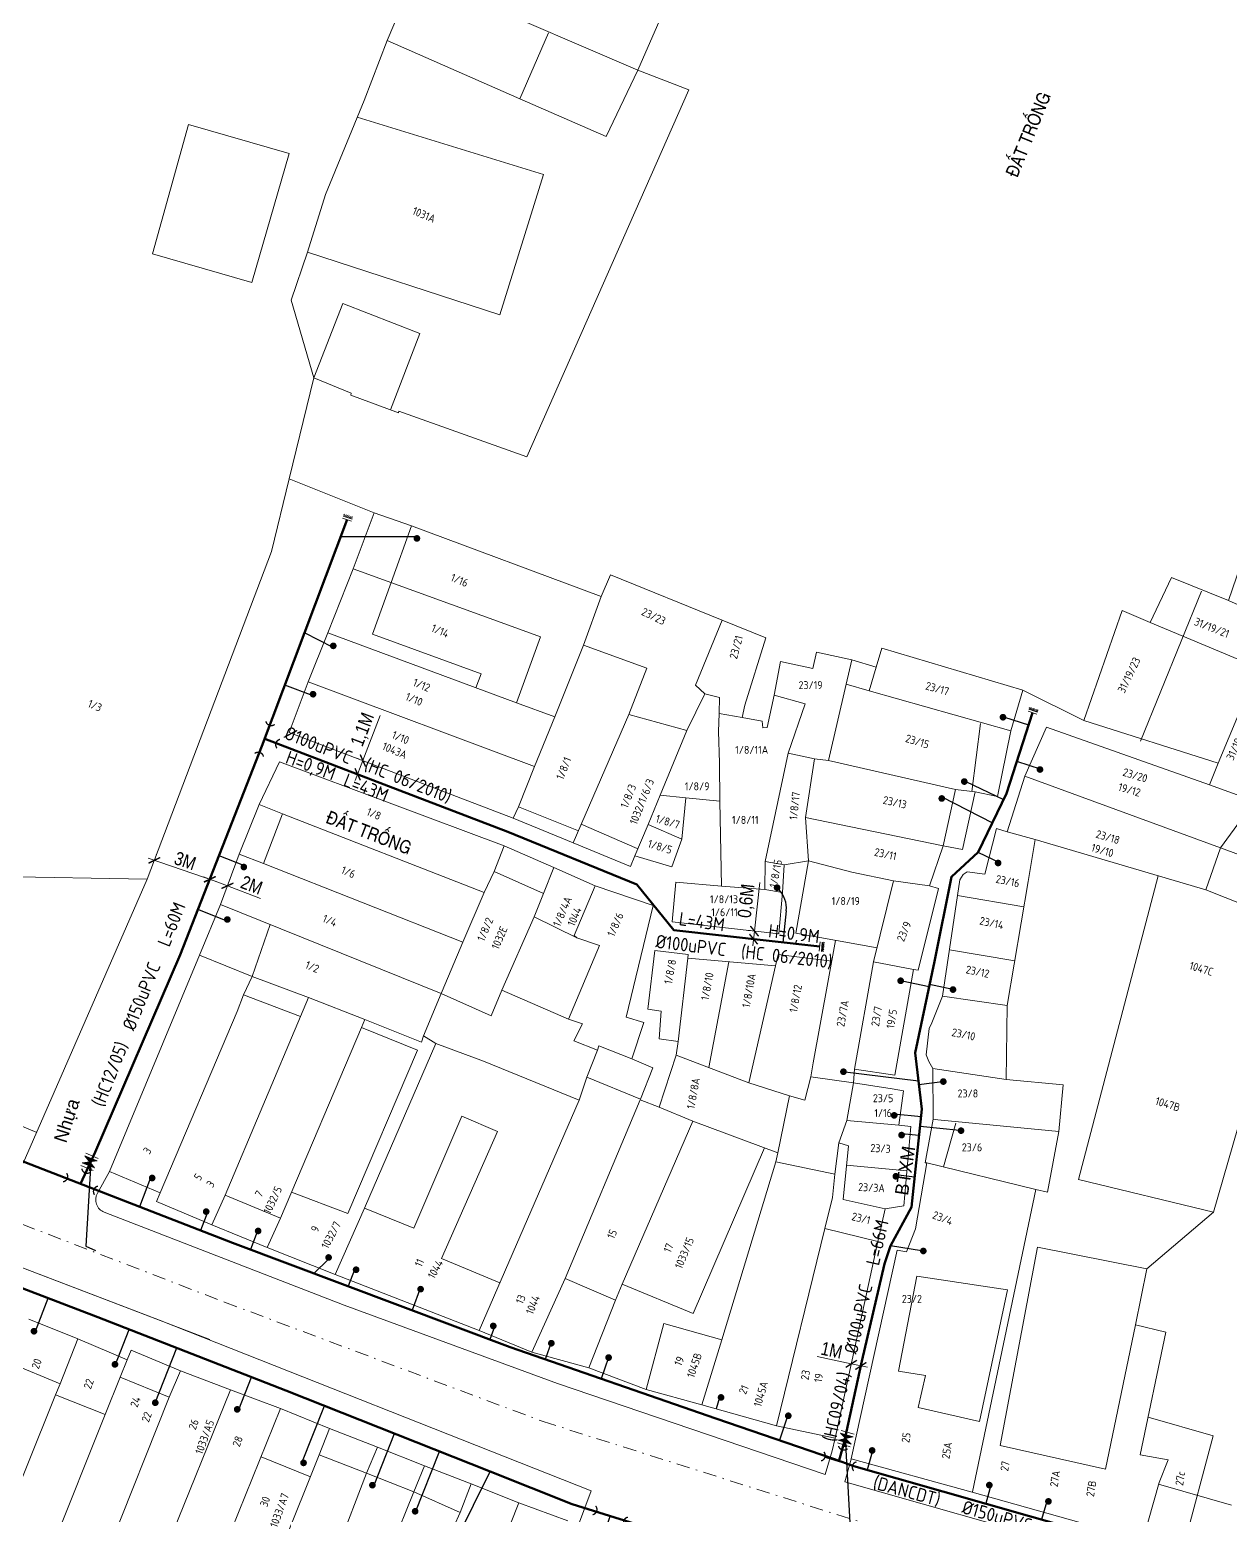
# Model space of a CAD drawing. Header units: inches. Extents: x 595615 to 1194060, y 1190840 to 2385448.
# Drawn here: x 596740 to 596830, y 1192284.4 to 1192395.8 of the extents above; entities that cross this region are included whole.
import ezdxf
from ezdxf.enums import TextEntityAlignment as Align

# ---------------------------------------------------------------- set-up
doc = ezdxf.new("R2010")
doc.units = ezdxf.units.IN
doc.header["$MEASUREMENT"] = 0
doc.linetypes.add('CENTER2', pattern=[1.125, 0.75, -0.125, 0.125, -0.125])
doc.linetypes.add('DASHDOTX2', pattern=[2, 1, -0.5, 0, -0.5])
doc.layers.get('Defpoints').update_dxf_attribs({"color": 1})
for name, color, linetype, lineweight in [('Chitiet', 4, 'Continuous', 9), ('DN 100 uPVC', 4, 'Continuous', 50), ('DN 150 uPVC', 4, 'Continuous', 50), ('DN 25 PE', 40, 'Continuous', 30), ('DOSAU', 2, 'Continuous', 20), ('DUONG CACH LE', 112, 'Continuous', 5), ('NAM-CDAI', 220, 'Continuous', 25), ('Nen tim duong', 9, 'CENTER2', 0), ('Nen_HTHANH-TP', 9, 'Continuous', 0), ('Nen_SN-HTHANH-TP_new', 7, 'Continuous', 0), ('Nen_SN_HTHANH_old', 9, 'Continuous', 0), ('Te', 4, 'Continuous', 15), ('TEXT PIPE', 3, 'Continuous', 25), ('Text_DiaDanh', 9, 'Continuous', 0), ('Text_GiaoThong', 142, 'Continuous', 0), ('TLK 15', 220, 'Continuous', 20), ('VAN', 7, 'Continuous', 20)]:
    doc.layers.add(name, color=color, linetype=linetype, lineweight=lineweight)
doc.layers.add('ki hieu van', color=170, linetype='Continuous')
doc.styles.add('Dia Danh', font='VHELVCN_0.TTF', dxfattribs={"height": 1})
doc.styles.add('Giao Thong', font='VAPTIMN_0.TTF', dxfattribs={"height": 1})
doc.styles.add('Sonha_QTB', font='isocp.shx', dxfattribs={"height": 0.6, "bigfont": 'bigfont.shx'})
doc.styles.add('text', font='isocp2.shx')
doc.styles.add('VNI-HC', font='VHELVCN_0.TTF')
doc.dimstyles.new('DUONG KICH THUOC', dxfattribs={"dimtxt": 1, "dimasz": 0.7, "dimexe": 0.5, "dimexo": 0.3, "dimgap": 0.2, "dimtad": 1, "dimzin": 0, "dimdsep": 46, "dimtxsty": 'VNI-HC', "dimblk": 'ARCHTICK', "dimcen": 0.09, "dimdle": 0.5, "dimclrd": 256, "dimclre": 256, "dimclrt": 256, "dimadec": 0, "dimazin": 0, "dimtfac": 1, "dimtofl": 0, "dimtmove": 0, "dimatfit": 3, "dimfxl": 1, "dimtolj": 1, "dimtzin": 0, "dimlwd": -1, "dimlwe": -1, "dimarcsym": 0})

# ---------------------------------------------------------------- blocks, each defined once
blk = doc.blocks.new('_ArchTick')
at = {"color": 0, "linetype": 'ByBlock', "const_width": 0.15}
blk.add_lwpolyline([(-0.5, -0.5), (0.5, 0.5)], dxfattribs=at)
blk = doc.blocks.new('*D52')
at = {"layer": 'Defpoints', "color": 0}
for p in [(596749.33, 1192333.55), (596749.33, 1192333.55), (596753.49, 1192332.13)]:
    blk.add_point(p, dxfattribs=at)
at = {"layer": 'DUONG CACH LE'}
for p, q in [((596749.43, 1192333.83), (596749.49, 1192334.02)), ((596753.96, 1192331.97), (596748.86, 1192333.71)), ((596753.59, 1192332.42), (596753.65, 1192332.61))]:
    blk.add_line(p, q, dxfattribs=at)
at = {"layer": 'DUONG CACH LE', "xscale": 0.7, "yscale": 0.7, "zscale": 0.7}
for p, rotation in [((596749.33, 1192333.55), 161.1807422169214), ((596753.49, 1192332.13), 341.1807422169215)]:
    blk.add_blockref('_ArchTick', p, dxfattribs=dict(at, rotation=rotation))
at = {"layer": 'DUONG CACH LE', "insert": (596751.64, 1192333.51), "char_height": 1, "attachment_point": 5, "rotation": 341.1807, "style": 'VNI-HC'}
blk.add_mtext('\\A1;3M', dxfattribs=at)
blk = doc.blocks.new('VAN')
at = {"layer": 'VAN'}
h = blk.add_hatch(color=256, dxfattribs=at)
h.paths.add_polyline_path([(0.21, -0.5), (0.49, 0), (0.21, 0.5)])
h.paths.add_polyline_path([(0.77, 0.5), (0.49, 0), (0.77, -0.5)])
at = {"layer": 'VAN', "ltscale": 100}
for p, q in [((0, 0.5), (0, -0.5)), ((0.77, -0.5), (0.21, 0.5)), ((0.21, -0.5), (0.77, 0.5)), ((0.21, 0.5), (0.21, -0.5)), ((0.77, 0.5), (0.77, -0.5)), ((0.98, 0.5), (0.98, -0.5))]:
    blk.add_line(p, q, dxfattribs=at)
blk = doc.blocks.new('TE+VAN')
at = {"layer": 'Chitiet', "ltscale": 100, "const_width": 0.1}
for points in [[(-0.35, 1.28, 0.571257), (0.35, 1.28)], [(1.1, 0.35, 0.571257), (1.1, -0.35)], [(0.35, -1.28, 0.571257), (-0.35, -1.28)]]:
    blk.add_lwpolyline(points, format="xyb", dxfattribs=at)
for points in [[(0, -1.08), (0, 1.08)], [(0.9, 0), (0, 0)]]:
    blk.add_lwpolyline(points, dxfattribs=at)
at = {"layer": 'VAN'}
blk.add_blockref('VAN', (1.3, 0), dxfattribs=at)
blk = doc.blocks.new('BIT')
at = {"layer": 'Chitiet', "ltscale": 100}
for p, q in [((0.35, 0), (-0.35, 0)), ((-0.3, -0.16), (-0.35, -0.21)), ((0.35, -0.16), (-0.35, -0.16)), ((-0.18, -0.16), (-0.34, -0.33)), ((-0.06, -0.16), (-0.22, -0.33)), ((0.07, -0.16), (-0.09, -0.33)), ((0.19, -0.16), (0.03, -0.33)), ((0.32, -0.16), (0.15, -0.33)), ((0.35, -0.25), (0.28, -0.33))]:
    blk.add_line(p, q, dxfattribs=at)
blk = doc.blocks.new('*D81')
at = {"layer": 'Defpoints', "color": 0}
for p in [(596753.49, 1192332.13), (596754.81, 1192331.64), (596754.81, 1192331.64)]:
    blk.add_point(p, dxfattribs=at)
at = {"layer": 'DUONG CACH LE'}
for p, q in [((596753.02, 1192332.31), (596754.81, 1192331.64)), ((596753.6, 1192332.41), (596753.67, 1192332.6)), ((596754.92, 1192331.92), (596754.99, 1192332.1)), ((596754.81, 1192331.64), (596757.29, 1192330.7))]:
    blk.add_line(p, q, dxfattribs=at)
at = {"layer": 'DUONG CACH LE', "xscale": 0.7, "yscale": 0.7, "zscale": 0.7}
for p, rotation in [((596753.49, 1192332.13), 159.3567059540239), ((596754.81, 1192331.64), 339.3567059540239)]:
    blk.add_blockref('_ArchTick', p, dxfattribs=dict(at, rotation=rotation))
at = {"layer": 'DUONG CACH LE', "insert": (596756.63, 1192331.7), "char_height": 1, "attachment_point": 5, "rotation": 339.3567, "style": 'VNI-HC'}
blk.add_mtext('\\A1;2M', dxfattribs=at)
blk = doc.blocks.new('TLK 15')
at = {"layer": 'TLK 15', "linetype": 'Continuous', "const_width": 0.25}
blk.add_lwpolyline([(-0.125, 0, 1), (0.125, 0, 1)], format="xyb", close=True, dxfattribs=at)
blk = doc.blocks.new('*D148')
at = {"layer": 'Defpoints', "color": 0}
for p in [(596801.6, 1192295.79), (596801.6, 1192295.79), (596802.32, 1192295.63)]:
    blk.add_point(p, dxfattribs=at)
at = {"layer": 'DUONG CACH LE'}
for p, q in [((596801.6, 1192295.79), (596799.05, 1192296.34)), ((596801.54, 1192295.49), (596801.5, 1192295.3)), ((596802.81, 1192295.53), (596801.6, 1192295.79)), ((596802.26, 1192295.34), (596802.21, 1192295.14))]:
    blk.add_line(p, q, dxfattribs=at)
at = {"layer": 'DUONG CACH LE', "xscale": 0.7, "yscale": 0.7, "zscale": 0.7}
for p, rotation in [((596801.6, 1192295.79), 167.8056484649516), ((596802.32, 1192295.63), 347.8056484649516)]:
    blk.add_blockref('_ArchTick', p, dxfattribs=dict(at, rotation=rotation))
at = {"layer": 'DUONG CACH LE', "insert": (596800.13, 1192296.82), "char_height": 1, "attachment_point": 5, "rotation": 347.8056, "style": 'VNI-HC'}
blk.add_mtext('\\A1;1M', dxfattribs=at)
blk = doc.blocks.new('TE1')
at = {"layer": 'Chitiet', "ltscale": 100, "const_width": 0.1}
for points in [[(-0.35, 1.28, 0.571257), (0.35, 1.28)], [(1.1, 0.35, 0.571257), (1.1, -0.35)], [(0.35, -1.28, 0.571257), (-0.35, -1.28)]]:
    blk.add_lwpolyline(points, format="xyb", dxfattribs=at)
for points in [[(0, -1.08), (0, 1.08)], [(0.9, 0), (0, 0)]]:
    blk.add_lwpolyline(points, dxfattribs=at)
blk = doc.blocks.new('*D167')
at = {"layer": 'Defpoints', "color": 0}
for p in [(596794.27, 1192327.64), (596794.34, 1192328.24), (596794.34, 1192328.24)]:
    blk.add_point(p, dxfattribs=at)
at = {"layer": 'DUONG CACH LE'}
for p, q in [((596794.34, 1192328.24), (596794.75, 1192331.89)), ((596793.97, 1192327.68), (596793.77, 1192327.7)), ((596794.04, 1192328.28), (596793.84, 1192328.3)), ((596794.21, 1192327.15), (596794.34, 1192328.24))]:
    blk.add_line(p, q, dxfattribs=at)
at = {"layer": 'DUONG CACH LE', "xscale": 0.7, "yscale": 0.7, "zscale": 0.7}
for p, rotation in [((596794.34, 1192328.24), 83.56476101342325), ((596794.27, 1192327.64), 263.5647610134232)]:
    blk.add_blockref('_ArchTick', p, dxfattribs=dict(at, rotation=rotation))
at = {"layer": 'DUONG CACH LE', "insert": (596793.79, 1192330.5), "char_height": 1, "attachment_point": 5, "rotation": 83.5648, "style": 'VNI-HC'}
blk.add_mtext('\\A1;0,6M', dxfattribs=at)
blk = doc.blocks.new('*D168')
at = {"layer": 'Defpoints', "color": 0}
for p in [(596764.97, 1192341.03), (596764.97, 1192341.03), (596764.58, 1192340)]:
    blk.add_point(p, dxfattribs=at)
at = {"layer": 'DUONG CACH LE'}
for p, q in [((596764.97, 1192341.03), (596766.27, 1192344.42)), ((596764.4, 1192339.53), (596764.97, 1192341.03)), ((596764.69, 1192341.14), (596764.51, 1192341.21)), ((596764.3, 1192340.1), (596764.11, 1192340.18))]:
    blk.add_line(p, q, dxfattribs=at)
at = {"layer": 'DUONG CACH LE', "xscale": 0.7, "yscale": 0.7, "zscale": 0.7}
for p, rotation in [((596764.97, 1192341.03), 69.08412890290987), ((596764.58, 1192340), 249.0841289029099)]:
    blk.add_blockref('_ArchTick', p, dxfattribs=dict(at, rotation=rotation))
at = {"layer": 'DUONG CACH LE', "insert": (596765, 1192343.34), "char_height": 1, "attachment_point": 5, "rotation": 69.0841, "style": 'VNI-HC'}
blk.add_mtext('\\A1;1,1M', dxfattribs=at)

msp = doc.modelspace()

# ---------------------------------------------------------------- linework, layer by layer
at = {"layer": 'DN 100 uPVC'}
for points in [[(596800.662, 1192288.476), (596801.057, 1192289.911), (596802.399, 1192295.991), (596804.096, 1192303.292), (596804.53, 1192304.637), (596806.107, 1192307.55), (596806.899, 1192314.899), (596806.387, 1192319.121), (596807.846, 1192325.951), (596809.109, 1192332.307), (596811.129, 1192334.158), (596813.233, 1192338.566), (596815.187, 1192344.621)], [(596757.604, 1192342.659), (596775.843, 1192335.698), (596785.513, 1192331.742), (596788.282, 1192328.322), (596799.231, 1192327.08)]]:
    msp.add_lwpolyline(points, dxfattribs=at)
at = {"layer": 'DN 150 uPVC'}
msp.add_lwpolyline([(596743.794, 1192309.279), (596744.889, 1192311.657), (596751.27, 1192326.46), (596757.395, 1192342.101), (596763.778, 1192359.103)], dxfattribs=at)
for points in [[(596685.268, 1192331.966), (596737.006, 1192311.91), (596755.185, 1192304.864), (596776.018, 1192297.04), (596791.429, 1192291.681), (596800.276, 1192288.667), (596801.79, 1192288.119), (596838.255, 1192277.753), (596843.593, 1192275.644), (596884.395, 1192264.704), (596920.502, 1192255.075), (596946.849, 1192247.951, 0.0000461), (596946.849, 1192247.951), (596967.079, 1192242.485), (596986.889, 1192237.133)], [(596700.494, 1192316.307), (596710.356, 1192312.548), (596722.933, 1192307.755, -0.0001494), (596722.933, 1192307.755), (596731.681, 1192304.415), (596745.084, 1192299.298), (596759.193, 1192293.781), (596774.505, 1192287.721), (596780.674, 1192285.279), (596787.784, 1192283.039), (596797.369, 1192280.123), (596805.019, 1192277.797), (596815.823, 1192274.55), (596820.835, 1192272.984), (596824.419, 1192271.903), (596829.876, 1192270.234), (596832.869, 1192269.319), (596835.113, 1192268.723), (596911.595, 1192248.403), (596920.828, 1192245.95), (596922.505, 1192245.439)]]:
    msp.add_lwpolyline(points, format="xyb", dxfattribs=at)
at = {"layer": 'DN 25 PE'}
for p, q in [((596769.021, 1192357.816), (596763.294, 1192357.816)), ((596762.748, 1192349.509), (596760.586, 1192350.602)), ((596761.234, 1192345.883), (596759.113, 1192346.679)), ((596813.102, 1192344.281), (596814.891, 1192343.704)), ((596815.879, 1192340.36), (596814.007, 1192340.964)), ((596810.203, 1192339.456), (596813.017, 1192338.112)), ((596808.388, 1192338.314), (596812.181, 1192336.362)), ((596812.737, 1192333.35), (596811.114, 1192334.125)), ((596756.04, 1192333.171), (596754.183, 1192333.898)), ((596796.178, 1192331.351), (596796.034, 1192331.501)), ((596754.8, 1192328.988), (596752.598, 1192329.851)), ((596796.498, 1192327.39), (596796.729, 1192329.771)), ((596805.429, 1192324.519), (596807.448, 1192324.088)), ((596809.229, 1192323.855), (596807.478, 1192324.229)), ((596801.137, 1192317.696), (596806.643, 1192317.01)), ((596808.628, 1192316.956), (596806.678, 1192316.72)), ((596804.82, 1192314.548), (596806.838, 1192314.33)), ((596805.372, 1192313.069), (596806.687, 1192312.927)), ((596809.707, 1192313.277), (596806.759, 1192313.594)), ((596749.041, 1192309.727), (596748.204, 1192307.57)), ((596804.942, 1192309.978), (596806.352, 1192309.826)), ((596753.341, 1192307.208), (596752.792, 1192305.791)), ((596757.114, 1192305.882), (596756.54, 1192304.355)), ((596806.879, 1192304.255), (596804.53, 1192304.637)), ((596762.396, 1192303.641), (596761.283, 1192302.574)), ((596764.335, 1192302.85), (596763.867, 1192301.603)), ((596740.425, 1192298.235), (596741.372, 1192300.715)), ((596769.297, 1192301.516), (596768.655, 1192299.805)), ((596746.374, 1192295.625), (596747.449, 1192298.373)), ((596774.874, 1192298.631), (596774.492, 1192297.613)), ((596779.105, 1192297.458), (596778.643, 1192296.127)), ((596749.399, 1192292.874), (596751.005, 1192296.982)), ((596783.399, 1192296.261), (596782.844, 1192294.666)), ((596755.669, 1192292.377), (596756.613, 1192294.79)), ((596791.706, 1192293.27), (596791.467, 1192292.42)), ((596760.393, 1192288.364), (596762.084, 1192292.637)), ((596796.875, 1192292.021), (596796.205, 1192290.054)), ((596765.809, 1192286.691), (596767.338, 1192290.557)), ((596768.888, 1192284.607), (596770.714, 1192289.221)), ((596803.165, 1192289.168), (596802.786, 1192287.836)), ((596772.015, 1192282.678), (596774.505, 1192287.721)), ((596812.079, 1192286.697), (596811.684, 1192285.307)), ((596816.261, 1192285.475), (596815.875, 1192284.115))]:
    msp.add_line(p, q, dxfattribs=at)
msp.add_arc((596794.738, 1192329.964), 2, 354.45828, 43.92745, dxfattribs=at)
at = {"layer": 'Nen tim duong', "linetype": 'DASHDOTX2'}
for p, q in [((596692.37, 1192324.342), (596754.589, 1192300.422)), ((596754.589, 1192300.422), (596778.496, 1192291.462)), ((596778.496, 1192291.462), (596839.581, 1192272.132))]:
    msp.add_line(p, q, dxfattribs=at)
at = {"layer": 'Nen_HTHANH-TP', "linetype": 'Continuous'}
for p, q in [((596766.783, 1192395.042), (596768.899, 1192399.994)), ((596785.585, 1192392.798), (596768.899, 1192399.994)), ((596788.898, 1192400.4), (596785.585, 1192392.798)), ((596776.736, 1192390.66), (596778.902, 1192395.602)), ((596765.056, 1192390.521), (596766.783, 1192395.042)), ((596776.736, 1192390.66), (596766.783, 1192395.042)), ((596783.219, 1192387.836), (596785.585, 1192392.798)), ((596789.406, 1192391.341), (596785.585, 1192392.798)), ((596777.268, 1192363.801), (596789.406, 1192391.341)), ((596762.162, 1192383.489), (596765.056, 1192390.521)), ((596783.219, 1192387.836), (596776.736, 1192390.66)), ((596749.196, 1192379.028), (596751.898, 1192388.73)), ((596751.898, 1192388.73), (596759.44, 1192386.546)), ((596778.521, 1192384.982), (596764.547, 1192389.281)), ((596759.44, 1192386.546), (596756.637, 1192376.874)), ((596778.521, 1192384.982), (596775.249, 1192374.469)), ((596760.826, 1192379.158), (596762.162, 1192383.489)), ((596756.637, 1192376.874), (596749.196, 1192379.028)), ((596759.589, 1192375.557), (596760.826, 1192379.158)), ((596775.249, 1192374.469), (596760.826, 1192379.158)), ((596761.283, 1192369.728), (596759.589, 1192375.557)), ((596761.283, 1192369.728), (596763.459, 1192375.31)), ((596763.459, 1192375.31), (596769.251, 1192373.054)), ((596769.251, 1192373.054), (596767.035, 1192367.333)), ((596759.439, 1192362.166), (596761.283, 1192369.728)), ((596764.084, 1192368.59), (596761.283, 1192369.728)), ((596764.074, 1192368.43), (596764.084, 1192368.59)), ((596767.635, 1192367.113), (596764.074, 1192368.43)), ((596767.675, 1192367.223), (596767.635, 1192367.113)), ((596777.268, 1192363.801), (596767.675, 1192367.223)), ((596758.114, 1192356.705), (596759.439, 1192362.166)), ((596765.821, 1192359.622), (596759.439, 1192362.166)), ((596764.235, 1192355.42), (596765.821, 1192359.622)), ((596765.821, 1192359.622), (596768.622, 1192358.624)), ((596768.622, 1192358.624), (596767.086, 1192354.383)), ((596768.622, 1192358.624), (596782.836, 1192353.325)), ((596748.794, 1192332.138), (596758.114, 1192356.705)), ((596829.887, 1192353.043), (596831.104, 1192356.524)), ((596764.235, 1192355.42), (596762.339, 1192350.609)), ((596764.235, 1192355.42), (596776.448, 1192350.99)), ((596765.679, 1192350.511), (596767.086, 1192354.383)), ((596782.836, 1192353.325), (596783.545, 1192354.966)), ((596783.545, 1192354.966), (596791.918, 1192351.573)), ((596824.018, 1192351.398), (596825.605, 1192354.77)), ((596829.887, 1192353.043), (596825.605, 1192354.77)), ((596782.836, 1192353.325), (596781.519, 1192349.694)), ((596827.856, 1192353.732), (596823.285, 1192342.478)), ((596833.388, 1192351.456), (596829.887, 1192353.043)), ((596819.054, 1192344.034), (596821.907, 1192352.287)), ((596821.907, 1192352.287), (596824.018, 1192351.398)), ((596776.448, 1192350.99), (596778.299, 1192350.322)), ((596789.922, 1192346.691), (596791.918, 1192351.573)), ((596791.918, 1192351.573), (596795.199, 1192350.235)), ((596824.018, 1192351.398), (596831.971, 1192348.065)), ((596762.339, 1192350.609), (596760.862, 1192346.948)), ((596776.493, 1192345.36), (596762.339, 1192350.609)), ((596773.841, 1192347.548), (596765.679, 1192350.511)), ((596778.299, 1192350.322), (596776.493, 1192345.36)), ((596781.519, 1192349.694), (596779.374, 1192344.302)), ((596781.519, 1192349.694), (596786.261, 1192347.958)), ((596795.199, 1192350.235), (596793.623, 1192345.194)), ((596796.28, 1192348.456), (596795.812, 1192345.946)), ((596796.28, 1192348.456), (596798.711, 1192347.928)), ((596798.98, 1192349.158), (596798.711, 1192347.928)), ((596798.98, 1192349.158), (596801.64, 1192348.58)), ((596801.222, 1192346.76), (596801.64, 1192348.58)), ((596801.64, 1192348.58), (596803.461, 1192348.032)), ((596803.89, 1192349.452), (596803.461, 1192348.032)), ((596803.89, 1192349.452), (596814.462, 1192346.321)), ((596773.452, 1192346.488), (596773.841, 1192347.548)), ((596786.261, 1192347.958), (596784.904, 1192344.487)), ((596802.932, 1192346.271), (596803.461, 1192348.032)), ((596760.862, 1192346.948), (596759.435, 1192343.146)), ((596760.862, 1192346.948), (596777.847, 1192340.581)), ((596789.922, 1192346.691), (596790.622, 1192346.042)), ((596801.222, 1192346.76), (596799.886, 1192341.029)), ((596802.932, 1192346.271), (596801.222, 1192346.76)), ((596813.565, 1192343.25), (596802.932, 1192346.271)), ((596814.462, 1192346.321), (596813.565, 1192343.25)), ((596814.462, 1192346.321), (596819.054, 1192344.034)), ((596779.374, 1192344.302), (596776.493, 1192345.36)), ((596789.275, 1192343.29), (596790.622, 1192346.042)), ((596790.622, 1192346.042), (596791.713, 1192345.762)), ((596791.684, 1192344.552), (596791.713, 1192345.762)), ((596793.623, 1192345.194), (596793.424, 1192344.264)), ((596795.294, 1192343.515), (596795.812, 1192345.946)), ((596795.812, 1192345.946), (596798.143, 1192345.298)), ((596798.143, 1192345.298), (596796.856, 1192341.587)), ((596777.847, 1192340.581), (596779.374, 1192344.302)), ((596780.751, 1192334.874), (596784.904, 1192344.487)), ((596784.904, 1192344.487), (596789.275, 1192343.29)), ((596791.684, 1192344.552), (596791.645, 1192343.222)), ((596793.424, 1192344.264), (596791.684, 1192344.552)), ((596793.424, 1192344.264), (596794.924, 1192343.975)), ((596819.054, 1192344.034), (596829.117, 1192340.833)), ((596830.763, 1192344.784), (596829.117, 1192340.833)), ((596759.435, 1192343.146), (596776.25, 1192336.72)), ((596787.278, 1192338.429), (596789.275, 1192343.29)), ((596791.645, 1192343.222), (596791.717, 1192340.872)), ((596794.924, 1192343.975), (596794.974, 1192343.475)), ((596794.974, 1192343.475), (596795.294, 1192343.515)), ((596811.304, 1192343.818), (596810.648, 1192338.708)), ((596813.565, 1192343.25), (596812.569, 1192338.349)), ((596816.244, 1192343.532), (596814.627, 1192339.851)), ((596828.458, 1192339.202), (596816.244, 1192343.532)), ((596758.726, 1192340.936), (596757.189, 1192337.725)), ((596758.726, 1192340.936), (596775.572, 1192334.639)), ((596791.717, 1192340.872), (596791.739, 1192337.992)), ((596795.153, 1192333.465), (596796.856, 1192341.587)), ((596796.856, 1192341.587), (596798.836, 1192341.168)), ((596798.16, 1192336.758), (596798.836, 1192341.168)), ((596798.836, 1192341.168), (596799.886, 1192341.029)), ((596809.418, 1192338.867), (596799.886, 1192341.029)), ((596829.117, 1192340.833), (596828.458, 1192339.202)), ((596776.639, 1192337.57), (596777.847, 1192340.581)), ((596814.627, 1192339.851), (596813.301, 1192335.69)), ((596814.627, 1192339.851), (596829.292, 1192334.493)), ((596786.37, 1192336.248), (596787.278, 1192338.429)), ((596787.278, 1192338.429), (596789.189, 1192338.24)), ((596809.418, 1192338.867), (596808.502, 1192334.646)), ((596809.418, 1192338.867), (596810.888, 1192338.678)), ((596810.888, 1192338.678), (596809.942, 1192334.357)), ((596812.569, 1192338.349), (596810.888, 1192338.678)), ((596831.359, 1192338.174), (596828.458, 1192339.202)), ((596757.189, 1192337.725), (596755.702, 1192334.003)), ((596757.189, 1192337.725), (596758.93, 1192337.046)), ((596776.25, 1192336.72), (596776.639, 1192337.57)), ((596776.639, 1192337.57), (596781.131, 1192335.754)), ((596789.189, 1192338.24), (596788.891, 1192335.13)), ((596789.189, 1192338.24), (596791.739, 1192337.992)), ((596791.739, 1192337.992), (596791.854, 1192331.613)), ((596758.93, 1192337.046), (596757.523, 1192333.315)), ((596758.93, 1192337.046), (596774.054, 1192331.128)), ((596776.25, 1192336.72), (596780.751, 1192334.874)), ((596785.542, 1192334.447), (596781.35, 1192336.264)), ((596785.372, 1192333.877), (596786.37, 1192336.248)), ((596788.891, 1192335.13), (596786.37, 1192336.248)), ((596798.402, 1192333.508), (596798.16, 1192336.758)), ((596808.502, 1192334.646), (596798.16, 1192336.758)), ((596829.292, 1192334.493), (596830.8, 1192336.544)), ((596788.143, 1192333.07), (596788.891, 1192335.13)), ((596812.481, 1192335.929), (596811.623, 1192332.508)), ((596813.301, 1192335.69), (596812.481, 1192335.929)), ((596813.301, 1192335.69), (596815.391, 1192335.122)), ((596815.391, 1192335.122), (596814.864, 1192331.961)), ((596828.194, 1192331.332), (596815.391, 1192335.122)), ((596755.702, 1192334.003), (596754.285, 1192330.242)), ((596755.702, 1192334.003), (596757.523, 1192333.315)), ((596775.572, 1192334.639), (596774.823, 1192332.709)), ((596775.572, 1192334.639), (596779.283, 1192333.012)), ((596780.751, 1192334.874), (596785.043, 1192333.087)), ((596808.502, 1192334.646), (596807.464, 1192331.635)), ((596808.502, 1192334.646), (596809.942, 1192334.357)), ((596829.292, 1192334.493), (596828.194, 1192331.332)), ((596835.914, 1192332.048), (596829.292, 1192334.493)), ((596757.523, 1192333.315), (596772.477, 1192327.407)), ((596779.283, 1192333.012), (596778.514, 1192331.072)), ((596779.283, 1192333.012), (596782.384, 1192331.635)), ((596785.043, 1192333.087), (596785.372, 1192333.877)), ((596785.372, 1192333.877), (596788.143, 1192333.07)), ((596795.153, 1192333.465), (596795.124, 1192331.365)), ((596796.573, 1192333.206), (596795.153, 1192333.465)), ((596796.573, 1192333.206), (596796.444, 1192331.136)), ((596796.573, 1192333.206), (596798.402, 1192333.508)), ((596798.402, 1192333.508), (596797.437, 1192328.077)), ((596798.402, 1192333.508), (596801.653, 1192332.66)), ((596718.713, 1192332.684), (596748.794, 1192332.138)), ((596739.501, 1192310.85), (596748.794, 1192332.138)), ((596774.823, 1192332.709), (596774.054, 1192331.128)), ((596774.823, 1192332.709), (596778.514, 1192331.072)), ((596788.166, 1192328.94), (596788.434, 1192331.92)), ((596788.434, 1192331.92), (596791.854, 1192331.613)), ((596801.653, 1192332.66), (596804.774, 1192332.003)), ((596804.774, 1192332.003), (596803.269, 1192325.942)), ((596804.774, 1192332.003), (596807.464, 1192331.635)), ((596809.744, 1192332.097), (596808.441, 1192323.356)), ((596809.993, 1192332.487), (596809.744, 1192332.097)), ((596810.303, 1192332.677), (596809.993, 1192332.487)), ((596811.623, 1192332.508), (596810.303, 1192332.677)), ((596813.301, 1192322.67), (596814.864, 1192331.961)), ((596824.613, 1192332.399), (596818.652, 1192309.604)), ((596772.477, 1192327.407), (596774.054, 1192331.128)), ((596778.514, 1192331.072), (596777.806, 1192329.301)), ((596782.384, 1192331.635), (596780.817, 1192327.904)), ((596782.384, 1192331.635), (596786.745, 1192330.158)), ((596791.854, 1192331.613), (596795.124, 1192331.365)), ((596795.124, 1192331.365), (596796.444, 1192331.136)), ((596796.444, 1192331.136), (596796.177, 1192328.036)), ((596808.144, 1192331.446), (596806.619, 1192325.324)), ((596808.144, 1192331.446), (596807.464, 1192331.635)), ((596828.194, 1192331.332), (596834.676, 1192328.767)), ((596754.285, 1192330.242), (596752.708, 1192326.431)), ((596754.285, 1192330.242), (596770.83, 1192323.566)), ((596786.745, 1192330.158), (596784.712, 1192321.777)), ((596756.669, 1192324.834), (596758.026, 1192328.745)), ((596777.806, 1192329.301), (596775.39, 1192323.809)), ((596781.007, 1192327.744), (596777.806, 1192329.301)), ((596788.166, 1192328.94), (596796.177, 1192328.036)), ((596772.477, 1192327.407), (596770.92, 1192323.746)), ((596780.817, 1192327.904), (596781.007, 1192327.744)), ((596781.007, 1192327.744), (596782.718, 1192327.175)), ((596797.437, 1192328.077), (596803.531, 1192326.998)), ((596800.417, 1192327.549), (596798.735, 1192318.368)), ((596745.971, 1192310.226), (596752.708, 1192326.431)), ((596756.669, 1192324.834), (596752.708, 1192326.431)), ((596782.718, 1192327.175), (596780.382, 1192321.643)), ((596786.868, 1192326.799), (596786.341, 1192322.398)), ((596789.378, 1192326.491), (596786.868, 1192326.799)), ((596788.613, 1192319.97), (596789.348, 1192326.221)), ((596789.348, 1192326.221), (596789.378, 1192326.491)), ((596795.909, 1192325.636), (596789.348, 1192326.221)), ((596795.909, 1192325.636), (596796.108, 1192326.476)), ((596796.108, 1192326.476), (596800.13, 1192325.981)), ((596793.906, 1192316.864), (596795.909, 1192325.636)), ((596803.269, 1192325.942), (596801.845, 1192317.901)), ((596806.269, 1192325.364), (596803.269, 1192325.942)), ((596804.875, 1192317.443), (596806.269, 1192325.364)), ((596806.619, 1192325.324), (596806.269, 1192325.364)), ((596756.021, 1192323.464), (596756.669, 1192324.834)), ((596756.669, 1192324.834), (596760.901, 1192323.258)), ((596755.532, 1192322.223), (596756.021, 1192323.464)), ((596756.021, 1192323.464), (596760.302, 1192321.837)), ((596760.901, 1192323.258), (596760.302, 1192321.837)), ((596760.901, 1192323.258), (596765.112, 1192321.621)), ((596770.83, 1192323.566), (596769.513, 1192320.385)), ((596770.92, 1192323.746), (596770.83, 1192323.566)), ((596774.582, 1192321.899), (596770.83, 1192323.566)), ((596775.39, 1192323.809), (596774.582, 1192321.899)), ((596780.382, 1192321.643), (596775.39, 1192323.809)), ((596808.441, 1192323.356), (596807.632, 1192321.365)), ((596813.301, 1192322.67), (596808.441, 1192323.356)), ((596718.722, 1192322.254), (596740.503, 1192313.145)), ((596749.763, 1192308.619), (596755.532, 1192322.223)), ((596760.302, 1192321.837), (596754.643, 1192308.443)), ((596784.712, 1192321.777), (596786.032, 1192321.398)), ((596786.341, 1192322.398), (596787.352, 1192322.239)), ((596787.352, 1192322.239), (596787.193, 1192320.159)), ((596813.216, 1192317.11), (596813.301, 1192322.67)), ((596764.853, 1192321.001), (596758.784, 1192306.706)), ((596765.112, 1192321.621), (596764.853, 1192321.001)), ((596764.853, 1192321.001), (596769.064, 1192319.304)), ((596769.373, 1192319.904), (596765.112, 1192321.621)), ((596780.382, 1192321.643), (596781.442, 1192321.284)), ((596780.793, 1192320.004), (596781.442, 1192321.284)), ((596786.032, 1192321.398), (596785.144, 1192318.667)), ((596807.443, 1192320.935), (596807.224, 1192318.955)), ((596807.632, 1192321.365), (596807.443, 1192320.935)), ((596765.093, 1192307.461), (596770.434, 1192319.825)), ((596769.513, 1192320.385), (596769.373, 1192319.904)), ((596770.434, 1192319.825), (596769.513, 1192320.385)), ((596770.434, 1192319.825), (596774.015, 1192318.498)), ((596782.554, 1192319.325), (596780.793, 1192320.004)), ((596782.674, 1192319.645), (596782.554, 1192319.325)), ((596785.144, 1192318.667), (596782.674, 1192319.645)), ((596787.193, 1192320.159), (596788.613, 1192319.97)), ((596788.613, 1192319.97), (596788.464, 1192318.93)), ((596828.764, 1192307.172), (596832.573, 1192320.385)), ((596753.501, 1192297.612), (596697.254, 1192319.086)), ((596769.064, 1192319.304), (596763.844, 1192307.06)), ((596774.015, 1192318.498), (596781.197, 1192315.564)), ((596782.554, 1192319.325), (596781.766, 1192317.284)), ((596785.144, 1192318.667), (596786.705, 1192317.978)), ((596788.464, 1192318.93), (596787.187, 1192315.039)), ((596788.464, 1192318.93), (596793.906, 1192316.864)), ((596807.224, 1192318.955), (596807.405, 1192318.475)), ((596807.405, 1192318.475), (596807.705, 1192317.935)), ((596781.766, 1192317.284), (596781.197, 1192315.564)), ((596785.787, 1192315.638), (596781.766, 1192317.284)), ((596786.705, 1192317.978), (596785.787, 1192315.638)), ((596798.107, 1192315.568), (596798.556, 1192317.308)), ((596798.735, 1192318.368), (596798.556, 1192317.308)), ((596798.556, 1192317.308), (596801.776, 1192316.861)), ((596801.845, 1192317.901), (596801.776, 1192316.861)), ((596801.845, 1192317.901), (596804.875, 1192317.443)), ((596807.705, 1192317.935), (596807.738, 1192314.135)), ((596807.705, 1192317.935), (596813.216, 1192317.11)), ((596793.906, 1192316.864), (596796.967, 1192315.877)), ((596801.776, 1192316.861), (596801.258, 1192314.04)), ((596804.666, 1192316.413), (596801.776, 1192316.861)), ((596805.526, 1192316.264), (596804.666, 1192316.413)), ((596805.158, 1192313.683), (596805.526, 1192316.264)), ((596817.496, 1192316.703), (596813.216, 1192317.11)), ((596817.496, 1192316.703), (596817.159, 1192313.203)), ((596781.197, 1192315.564), (596773.681, 1192298.298)), ((596780.148, 1192302.183), (596785.757, 1192315.578)), ((596785.757, 1192315.578), (596785.787, 1192315.638)), ((596787.187, 1192315.039), (596785.757, 1192315.578)), ((596789.718, 1192314.001), (596787.187, 1192315.039)), ((596796.967, 1192315.877), (596796.1, 1192311.616)), ((596796.967, 1192315.877), (596798.107, 1192315.568)), ((596768.785, 1192305.974), (596772.398, 1192314.367)), ((596772.398, 1192314.367), (596775.069, 1192313.219)), ((596784.418, 1192301.767), (596789.718, 1192314.001)), ((596796.1, 1192311.616), (596789.718, 1192314.001)), ((596801.258, 1192314.04), (596800.67, 1192312.36)), ((596801.258, 1192314.04), (596805.158, 1192313.683)), ((596807.738, 1192314.135), (596807.131, 1192310.875)), ((596808.098, 1192314.096), (596807.738, 1192314.135)), ((596817.159, 1192313.203), (596808.098, 1192314.096)), ((596775.069, 1192313.219), (596770.857, 1192303.696)), ((596805.158, 1192313.683), (596806.079, 1192313.584)), ((596806.079, 1192313.584), (596805.533, 1192307.644)), ((596809.438, 1192313.847), (596808.521, 1192310.556)), ((596817.159, 1192313.203), (596816.323, 1192308.672)), ((596789.75, 1192299.571), (596795.1, 1192311.995)), ((596800.361, 1192310.009), (596800.67, 1192312.36)), ((596800.67, 1192312.36), (596801.38, 1192312.15)), ((596801.38, 1192312.15), (596800.993, 1192308.12)), ((596791.881, 1192297.583), (596795.951, 1192310.936)), ((596795.951, 1192310.936), (596796.1, 1192311.616)), ((596795.951, 1192310.936), (596800.361, 1192310.009)), ((596806.425, 1192305.914), (596807.261, 1192310.865)), ((596807.131, 1192310.875), (596807.261, 1192310.865)), ((596807.261, 1192310.865), (596815.452, 1192308.872)), ((596745.971, 1192310.226), (596749.763, 1192308.619)), ((596800.361, 1192310.009), (596800.203, 1192308.259)), ((596818.652, 1192309.604), (596828.764, 1192307.172)), ((596724.522, 1192308.658), (596749.71, 1192299.069)), ((596749.483, 1192307.958), (596749.763, 1192308.619)), ((596754.643, 1192308.443), (596753.634, 1192306.212)), ((596754.643, 1192308.443), (596758.784, 1192306.706)), ((596763.844, 1192307.06), (596759.613, 1192308.667)), ((596815.452, 1192308.872), (596810.691, 1192286.188)), ((596816.323, 1192308.672), (596815.452, 1192308.872)), ((596749.483, 1192307.958), (596753.634, 1192306.212)), ((596762.887, 1192302.499), (596765.093, 1192307.461)), ((596765.093, 1192307.461), (596768.785, 1192305.974)), ((596799.625, 1192305.929), (596800.203, 1192308.259)), ((596804.144, 1192307.412), (596800.993, 1192308.12)), ((596803.586, 1192304.962), (596804.144, 1192307.412)), ((596804.144, 1192307.412), (596805.533, 1192307.644)), ((596757.786, 1192304.525), (596753.634, 1192306.212)), ((596758.784, 1192306.706), (596757.786, 1192304.525)), ((596823.767, 1192302.918), (596828.764, 1192307.172)), ((596795.997, 1192291.146), (596799.625, 1192305.929)), ((596803.586, 1192304.962), (596799.625, 1192305.929)), ((596805.736, 1192304.184), (596806.425, 1192305.914)), ((596757.786, 1192304.525), (596762.887, 1192302.499)), ((596800.397, 1192290.209), (596803.586, 1192304.962)), ((596801.589, 1192288.67), (596805.046, 1192304.313)), ((596805.046, 1192304.313), (596805.736, 1192304.184)), ((596812.778, 1192289.669), (596815.556, 1192304.542)), ((596815.556, 1192304.542), (596823.767, 1192302.918)), ((596770.857, 1192303.696), (596775.238, 1192301.859)), ((596823.767, 1192302.918), (596822.921, 1192298.708)), ((596762.887, 1192302.499), (596773.681, 1192298.298)), ((596777.632, 1192296.661), (596780.148, 1192302.183)), ((596780.148, 1192302.183), (596783.909, 1192300.576)), ((596783.909, 1192300.576), (596784.418, 1192301.767)), ((596784.418, 1192301.767), (596789.75, 1192299.571)), ((596805.143, 1192295.253), (596806.518, 1192302.374)), ((596806.518, 1192302.374), (596813.328, 1192301.33)), ((596781.923, 1192295.495), (596783.909, 1192300.576)), ((596813.328, 1192301.33), (596811.216, 1192291.458)), ((596756.08, 1192299.864), (596756.08, 1192299.864)), ((596763.559, 1192300.19), (596779.574, 1192294.323)), ((596743.601, 1192297.664), (596739.91, 1192299.131)), ((596749.71, 1192299.069), (596782.089, 1192286.254)), ((596786.224, 1192293.878), (596787.54, 1192298.809)), ((596787.54, 1192298.809), (596791.881, 1192297.583)), ((596820.669, 1192287.886), (596822.921, 1192298.708)), ((596822.921, 1192298.708), (596825.201, 1192298.169)), ((596742.254, 1192294.283), (596743.601, 1192297.664)), ((596743.601, 1192297.664), (596747.293, 1192296.087)), ((596773.681, 1192298.298), (596777.632, 1192296.661)), ((596790.395, 1192292.721), (596791.881, 1192297.583)), ((596825.201, 1192298.169), (596823.268, 1192288.958)), ((596747.293, 1192296.087), (596747.582, 1192296.807)), ((596747.582, 1192296.807), (596751.283, 1192295.26)), ((596777.632, 1192296.661), (596781.923, 1192295.495)), ((596742.254, 1192294.283), (596738.543, 1192295.84)), ((596746.764, 1192294.786), (596747.293, 1192296.087)), ((596751.283, 1192295.26), (596750.435, 1192293.279)), ((596755.044, 1192293.843), (596751.283, 1192295.26)), ((596781.923, 1192295.495), (596786.224, 1192293.878)), ((596807.164, 1192294.905), (596805.143, 1192295.253)), ((596741.925, 1192293.462), (596742.254, 1192294.283)), ((596745.636, 1192291.995), (596746.764, 1192294.786)), ((596746.764, 1192294.786), (596750.435, 1192293.279)), ((596779.574, 1192294.323), (596799.63, 1192287.489)), ((596786.224, 1192293.878), (596790.395, 1192292.721)), ((596807.164, 1192294.905), (596806.626, 1192292.524)), ((596736.815, 1192280.778), (596741.925, 1192293.462)), ((596741.925, 1192293.462), (596745.636, 1192291.995)), ((596750.435, 1192293.279), (596744.347, 1192277.964)), ((596748.048, 1192276.547), (596755.044, 1192293.843)), ((596755.044, 1192293.843), (596758.786, 1192292.436)), ((596740.476, 1192279.091), (596745.636, 1192291.995)), ((596758.786, 1192292.436), (596751.929, 1192275.48)), ((596762.467, 1192290.949), (596758.786, 1192292.436)), ((596790.395, 1192292.721), (596795.997, 1192291.146)), ((596806.626, 1192292.524), (596811.216, 1192291.458)), ((596828.749, 1192290.39), (596823.864, 1192291.794)), ((596762.467, 1192290.949), (596761.698, 1192288.978)), ((596766.058, 1192289.542), (596762.467, 1192290.949)), ((596795.997, 1192291.146), (596800.397, 1192290.209)), ((596766.058, 1192289.542), (596765.25, 1192287.581)), ((596769.599, 1192288.145), (596766.058, 1192289.542)), ((596800.178, 1192289.269), (596800.397, 1192290.209)), ((596812.778, 1192289.669), (596820.669, 1192287.886)), ((596828.739, 1192290.395), (596826.488, 1192281.919)), ((596761.698, 1192288.978), (596755.71, 1192274.103)), ((596757.349, 1192288.805), (596761.04, 1192287.318)), ((596761.698, 1192288.978), (596765.25, 1192287.581)), ((596799.63, 1192287.489), (596800.178, 1192289.269)), ((596801.579, 1192288.65), (596801.12, 1192286.95)), ((596801.589, 1192288.67), (596810.661, 1192286.178)), ((596823.268, 1192288.958), (596825.359, 1192288.59)), ((596825.359, 1192288.59), (596824.68, 1192286.899)), ((596765.25, 1192287.581), (596759.761, 1192273.427)), ((596765.25, 1192287.581), (596768.791, 1192286.194)), ((596769.599, 1192288.145), (596768.791, 1192286.194)), ((596773.1, 1192286.787), (596769.599, 1192288.145)), ((596768.791, 1192286.194), (596762.793, 1192271.339)), ((596768.791, 1192286.194), (596772.262, 1192284.647)), ((596773.1, 1192286.787), (596772.262, 1192284.647)), ((596776.661, 1192285.36), (596773.1, 1192286.787)), ((596782.089, 1192286.254), (596774.816, 1192266.779)), ((596801.12, 1192286.95), (596837.598, 1192276.579)), ((596810.661, 1192286.178), (596810.691, 1192286.188)), ((596810.661, 1192286.178), (596823.474, 1192282.568)), ((596824.68, 1192286.899), (596823.474, 1192282.568)), ((596776.661, 1192285.36), (596775.414, 1192282.209)), ((596780.342, 1192284.013), (596776.661, 1192285.36)), ((596772.262, 1192284.647), (596771.803, 1192283.596))]:
    msp.add_line(p, q, dxfattribs=at)
at = {"layer": 'Nen_HTHANH-TP'}
msp.add_line((596830.128, 1192285.184), (596824.646, 1192286.768), dxfattribs=at)
for points in [[(596809.566, 1192330.903), (596814.545, 1192330.065)], [(596808.961, 1192326.847), (596813.865, 1192326.023)]]:
    msp.add_lwpolyline(points, dxfattribs=at)
at = {"layer": 'Nen_HTHANH-TP', "linetype": 'Continuous'}
for points in [[(596792.407, 1192325.948), (596790.908, 1192318.002)], [(596801.239, 1192310.686), (596805.774, 1192310.269)]]:
    msp.add_lwpolyline(points, dxfattribs=at)
msp.add_lwpolyline([(596745.971, 1192310.226), (596745.056, 1192308.582, 0.4553223), (596745.569, 1192307.163), (596763.559, 1192300.19)], format="xyb", dxfattribs=at)

# ---------------------------------------------------------------- block references
at = {"layer": 'Chitiet'}
for name, p, rotation in [('BIT', (596763.778, 1192359.103), 161.6463914104371), ('BIT', (596815.187, 1192344.621), 161.6463914104371), ('BIT', (596799.231, 1192327.08), 84.60482681261855), ('TE+VAN', (596743.794, 1192309.279), 67.65723395706243), ('TE+VAN', (596800.662, 1192288.476), 73.0233178745028), ('TE+VAN', (596783.519, 1192284.383), 250.7774780222556)]:
    msp.add_blockref(name, p, dxfattribs=dict(at, rotation=rotation))
at = {"layer": 'Te', "rotation": 340.7098435185799}
msp.add_blockref('TE1', (596757.603, 1192342.654), dxfattribs=at)
at = {"layer": 'TLK 15', "rotation": 359.9999999934133}
for p in [(596769.021, 1192357.691), (596762.748, 1192349.634), (596761.234, 1192346.008), (596812.977, 1192344.281), (596810.078, 1192339.456), (596815.754, 1192340.36), (596808.388, 1192338.189), (596756.04, 1192333.046), (596812.612, 1192333.35), (596754.8, 1192329.113), (596805.304, 1192324.519), (596809.229, 1192323.855), (596801.012, 1192317.696), (596808.503, 1192316.956), (596804.82, 1192314.423), (596805.372, 1192312.944), (596809.832, 1192313.277), (596749.166, 1192309.727), (596804.942, 1192309.853), (596753.216, 1192307.208), (596757.114, 1192305.757), (596762.396, 1192303.766), (596807.004, 1192304.255), (596764.46, 1192302.85), (596769.297, 1192301.391), (596740.3, 1192298.235), (596774.749, 1192298.631), (596779.105, 1192297.333), (596783.399, 1192296.261), (596746.374, 1192295.75), (596749.399, 1192292.874), (596791.831, 1192293.27), (596755.544, 1192292.377), (596796.875, 1192291.896), (596803.165, 1192289.293), (596760.518, 1192288.364), (596765.684, 1192286.691), (596811.954, 1192286.697), (596768.888, 1192284.732), (596816.386, 1192285.475)]:
    msp.add_blockref('TLK 15', p, dxfattribs=at)
at = {"layer": 'TLK 15'}
for p in [(596769.021, 1192357.691), (596762.748, 1192349.634), (596761.234, 1192346.008), (596812.977, 1192344.281), (596810.078, 1192339.456), (596815.754, 1192340.36), (596808.388, 1192338.189), (596756.04, 1192333.046), (596812.612, 1192333.35), (596796.034, 1192331.501), (596796.034, 1192331.501), (596754.8, 1192329.113), (596805.304, 1192324.519), (596809.229, 1192323.855), (596801.012, 1192317.696), (596808.503, 1192316.956), (596804.82, 1192314.423), (596805.372, 1192312.944), (596809.832, 1192313.277), (596749.166, 1192309.727), (596804.942, 1192309.853), (596753.216, 1192307.208), (596757.114, 1192305.757), (596762.396, 1192303.766), (596807.004, 1192304.255), (596764.46, 1192302.85), (596769.297, 1192301.391), (596740.3, 1192298.235), (596774.749, 1192298.631), (596779.105, 1192297.333), (596783.399, 1192296.261), (596746.374, 1192295.75), (596749.399, 1192292.874), (596791.831, 1192293.27), (596755.544, 1192292.377), (596796.875, 1192291.896), (596803.165, 1192289.293), (596760.518, 1192288.364), (596765.684, 1192286.691), (596811.954, 1192286.697), (596768.888, 1192284.732), (596816.386, 1192285.475)]:
    msp.add_blockref('TLK 15', p, dxfattribs=at)

# ---------------------------------------------------------------- texts
at = {"layer": 'DOSAU', "style": 'text'}
for rotation, p in [(339.68481, (596759.09, 1192340.865)), (353.04664, (596795.336, 1192327.793))]:
    msp.add_text('H=0,9M', height=1, rotation=rotation, dxfattribs=at).set_placement(p)
at = {"layer": 'NAM-CDAI', "style": 'text'}
for s, rotation, p in [('(HC 06/2010)', 338.49318, (596764.983, 1192340.324)), ('L=43M', 338.49318, (596763.434, 1192339.169)), ('L=60M', 68.32586, (596750.45, 1192326.988)), ('L=43M', 351.85501, (596788.623, 1192328.697)), ('(HC 06/2010)', 353.37997, (596793.287, 1192326.227)), ('(HC12/05)', 68.32586, (596745.534, 1192314.979)), ('L=66M', 77.343, (596803.665, 1192303.106)), ('(HC09/04)', 77.343, (596800.433, 1192289.881)), ('(DANCDT)', 344.65791, (596803.156, 1192286.455))]:
    msp.add_text(s, height=1, rotation=rotation, dxfattribs=at).set_placement(p)
at = {"layer": 'Nen_SN-HTHANH-TP_new', "style": 'Sonha_QTB'}
for s, rotation, p in [('1031A', 337.22463, (596769.556, 1192381.962)), ('1/16', 337.22463, (596772.216, 1192354.552)), ('23/23', 334.30635, (596786.778, 1192351.849)), ('1/14', 337.22463, (596770.77, 1192350.756)), ('31/19/21', 338.53311, (596828.643, 1192350.999)), ('23/21', 75.0962, (596792.963, 1192349.535)), ('31/19/23', 64.38309, (596822.43, 1192347.444)), ('1/12', 337.22463, (596769.378, 1192346.693)), ('23/19', 0.04623, (596798.546, 1192346.688)), ('23/17', 344.18266, (596808.052, 1192346.427)), ('1/3', 337.22463, (596744.871, 1192345.152)), ('1/10', 337.22463, (596767.794, 1192342.757)), ('23/15', 343.00276, (596806.558, 1192342.469)), ('31/19/3', 65.18243, (596830.485, 1192342.242)), ('1/8/11A', 0.04623, (596794.131, 1192341.834)), ('1/8/1', 68.19266, (596780.032, 1192340.451)), ('23/20', 343.26529, (596822.89, 1192339.929)), ('1/8/3', 68.19266, (596784.877, 1192338.37)), ('1/8/9', 0.04623, (596790.041, 1192339.099)), ('1/8/17', 83.86803, (596797.352, 1192337.643)), ('1/8', 337.22463, (596765.797, 1192337.036)), ('23/13', 347.42257, (596804.87, 1192337.903)), ('1/8/7', 343.30352, (596787.835, 1192336.447)), ('1/8/11', 0.04623, (596793.65, 1192336.58)), ('23/18', 343.26529, (596820.846, 1192335.295)), ('1/8/5', 343.30352, (596787.255, 1192334.569)), ('23/11', 347.42257, (596804.164, 1192334.015)), ('1/6', 337.22463, (596763.877, 1192332.664)), ('1/8/15', 79.62512, (596795.931, 1192332.563)), ('23/16', 348.16604, (596813.335, 1192331.989)), ('1/8/4A', 66.62931, (596779.934, 1192329.713)), ('1/8/13', 0.04623, (596792.053, 1192330.634)), ('1/8/19', 0.04623, (596801.187, 1192330.495)), ('1/8/6', 66.62931, (596783.908, 1192328.732)), ('1/4', 337.22463, (596762.493, 1192329.031)), ('1/8/2', 66.62931, (596774.145, 1192328.372)), ('23/9', 67.53663, (596805.557, 1192328.219)), ('23/14', 348.16604, (596812.127, 1192328.853)), ('1/2', 337.22463, (596761.17, 1192325.558)), ('1/8/8', 79.65142, (596788.015, 1192325.201)), ('1/8/10', 79.65142, (596790.794, 1192324.103)), ('23/12', 348.16604, (596811.081, 1192325.204)), ('1/8/10A', 79.65142, (596793.92, 1192323.784)), ('1/8/12', 79.65142, (596797.428, 1192323.191)), ('23/7A', 79.65142, (596800.956, 1192322.066)), ('23/7', 80.68279, (596803.501, 1192321.852)), ('23/10', 348.16604, (596810.022, 1192320.497)), ('1/8/8A', 79.65142, (596789.752, 1192316.07)), ('23/8', 0.04623, (596810.344, 1192316.068)), ('23/5', 0.04623, (596803.988, 1192315.711)), ('3', 54.95938, (596748.8, 1192311.778)), ('23/3', 356.9744, (596803.795, 1192311.946)), ('23/6', 0.04623, (596810.658, 1192312.029)), ('5', 54.95938, (596752.607, 1192309.802)), ('7', 54.95938, (596757.184, 1192308.532)), ('23/3A', 356.9744, (596803.119, 1192309.007)), ('9', 66.52232, (596761.387, 1192305.913)), ('23/1', 346.32889, (596802.334, 1192306.704)), ('23/4', 338.9104, (596808.455, 1192306.721)), ('15', 66.52232, (596783.658, 1192305.524)), ('17', 66.52232, (596787.895, 1192304.485)), ('11', 66.52232, (596769.204, 1192303.365)), ('13', 66.52232, (596776.804, 1192300.633)), ('23/2', 0.04623, (596806.146, 1192300.658)), ('20', 70.04623, (596740.497, 1192295.798)), ('19', 66.52232, (596788.695, 1192295.997)), ('23', 80.92258, (596798.157, 1192294.955)), ('22', 70.04623, (596744.406, 1192294.289)), ('21', 66.52232, (596793.533, 1192293.858)), ('24', 70.04623, (596747.909, 1192292.937)), ('26', 70.04623, (596752.271, 1192291.253)), ('25', 80.92258, (596805.711, 1192290.259)), ('28', 70.04623, (596755.571, 1192289.979)), ('25A', 80.92258, (596808.766, 1192289.295)), ('27', 80.92258, (596813.127, 1192288.122)), ('27A', 80.92258, (596816.88, 1192287.176)), ('27c', 80.92258, (596826.271, 1192287.196)), ('27B', 80.92258, (596819.599, 1192286.435)), ('30', 70.04623, (596757.627, 1192285.46))]:
    msp.add_text(s, height=0.6, rotation=rotation, dxfattribs=at).set_placement(p, align=Align.MIDDLE)
at = {"layer": 'Nen_SN_HTHANH_old', "style": 'Sonha_QTB'}
for s, rotation, p in [('1/10', 337.22463, (596768.815, 1192345.625)), ('1043A', 337.22463, (596767.352, 1192341.785)), ('1032/1/6/3', 68.19266, (596785.889, 1192337.952)), ('19/12', 343.26529, (596822.463, 1192338.841)), ('19/10', 343.26529, (596820.441, 1192334.296)), ('1044', 66.62931, (596780.841, 1192329.329)), ('1/6/11', 0.04623, (596792.088, 1192329.658)), ('1032E', 66.62931, (596775.213, 1192327.744)), ('1047C', 343.26529, (596827.856, 1192325.421)), ('19/5', 80.68279, (596804.631, 1192321.66)), ('1047B', 343.26529, (596825.335, 1192315.262)), ('1/16', 0.04623, (596803.988, 1192314.601)), ('3', 54.95938, (596753.547, 1192309.281)), ('1032/5', 65.0418, (596758.206, 1192308.071)), ('1032/7', 61.99858, (596762.585, 1192305.45)), ('1033/15', 67.39796, (596789.08, 1192304.104)), ('1044', 60.91828, (596770.409, 1192302.889)), ('1044', 67.70521, (596777.715, 1192300.223)), ('1045B', 71.46902, (596789.828, 1192295.684)), ('19', 80.92258, (596799.146, 1192294.74)), ('1045A', 73.91248, (596794.811, 1192293.523)), ('22', 70.04623, (596748.753, 1192291.808)), ('1033/A5', 70.04623, (596753.101, 1192290.304)), ('1033/A7', 70.04623, (596758.707, 1192284.809))]:
    msp.add_text(s, height=0.6, rotation=rotation, dxfattribs=at).set_placement(p, align=Align.MIDDLE)
at = {"layer": 'TEXT PIPE', "style": 'text'}
for s, rotation, p in [('%%c100uPVC', 338.15807, (596758.992, 1192342.709)), ('%%c100uPVC', 353.04485, (596786.885, 1192326.993)), ('%%c150uPVC', 67.99074, (596747.823, 1192320.7)), ('%%c100uPVC', 77.13837, (596802.025, 1192296.466)), ('%%c150uPVC', 344.32279, (596809.828, 1192284.606))]:
    msp.add_text(s, height=1, rotation=rotation, dxfattribs=at).set_placement(p)
at = {"layer": 'Text_DiaDanh', "linetype": 'Continuous', "style": 'Dia Danh'}
for rotation, p in [(67.78111, (596814.666, 1192388.079)), (338.78719, (596765.507, 1192335.832))]:
    msp.add_text('ÑAÁT TROÁNG', height=1, rotation=rotation, dxfattribs=at).set_placement(p, align=Align.MIDDLE)
at = {"layer": 'Text_GiaoThong', "linetype": 'Continuous', "style": 'Giao Thong'}
for s, rotation, p in [('Nhöïa', 72.16783, (596742.832, 1192314.014)), ('BTXM', 81.25495, (596805.634, 1192310.282))]:
    msp.add_text(s, height=1, rotation=rotation, dxfattribs=at).set_placement(p, align=Align.MIDDLE)

# ---------------------------------------------------------------- dimensions: what is measured, and where the dimension line sits
at = {"layer": 'DUONG CACH LE'}
for p1, p2, text, picture, middle in [((596764.578, 1192339.997), (596764.973, 1192341.03), '1,1M', '*D168', (596765.002, 1192343.338)), ((596753.492, 1192332.132), (596749.33, 1192333.551), '3M', '*D52', (596751.64, 1192333.514)), ((596753.492, 1192332.132), (596754.81, 1192331.636), '2M', '*D81', (596756.625, 1192331.7)), ((596794.269, 1192327.643), (596794.336, 1192328.244), '0,6M', '*D167', (596793.789, 1192330.505)), ((596802.32, 1192295.632), (596801.603, 1192295.787), '1M', '*D148', (596800.132, 1192296.821))]:
    dim = msp.add_aligned_dim(p1=p1, p2=p2, distance=0, text=text, dimstyle='DUONG KICH THUOC', override={"dimpost": 'M'}, dxfattribs=at)
    dim.commit()
    dim.dimension.update_dxf_attribs({"geometry": picture, "text_midpoint": middle})

# ---------------------------------------------------------------- leaders
at = {"layer": 'ki hieu van'}
for points in [[(596744.564, 1192310.951), (596744.179, 1192304.608), (596744.914, 1192304.3)], [(596801.131, 1192290.25), (596801.501, 1192283.86), (596802.256, 1192283.606)]]:
    msp.add_leader(points, dimstyle='DUONG KICH THUOC', override={"dimgap": 0.2, "dimtad": 0}, dxfattribs=at)

doc.saveas('drawing.dxf')
